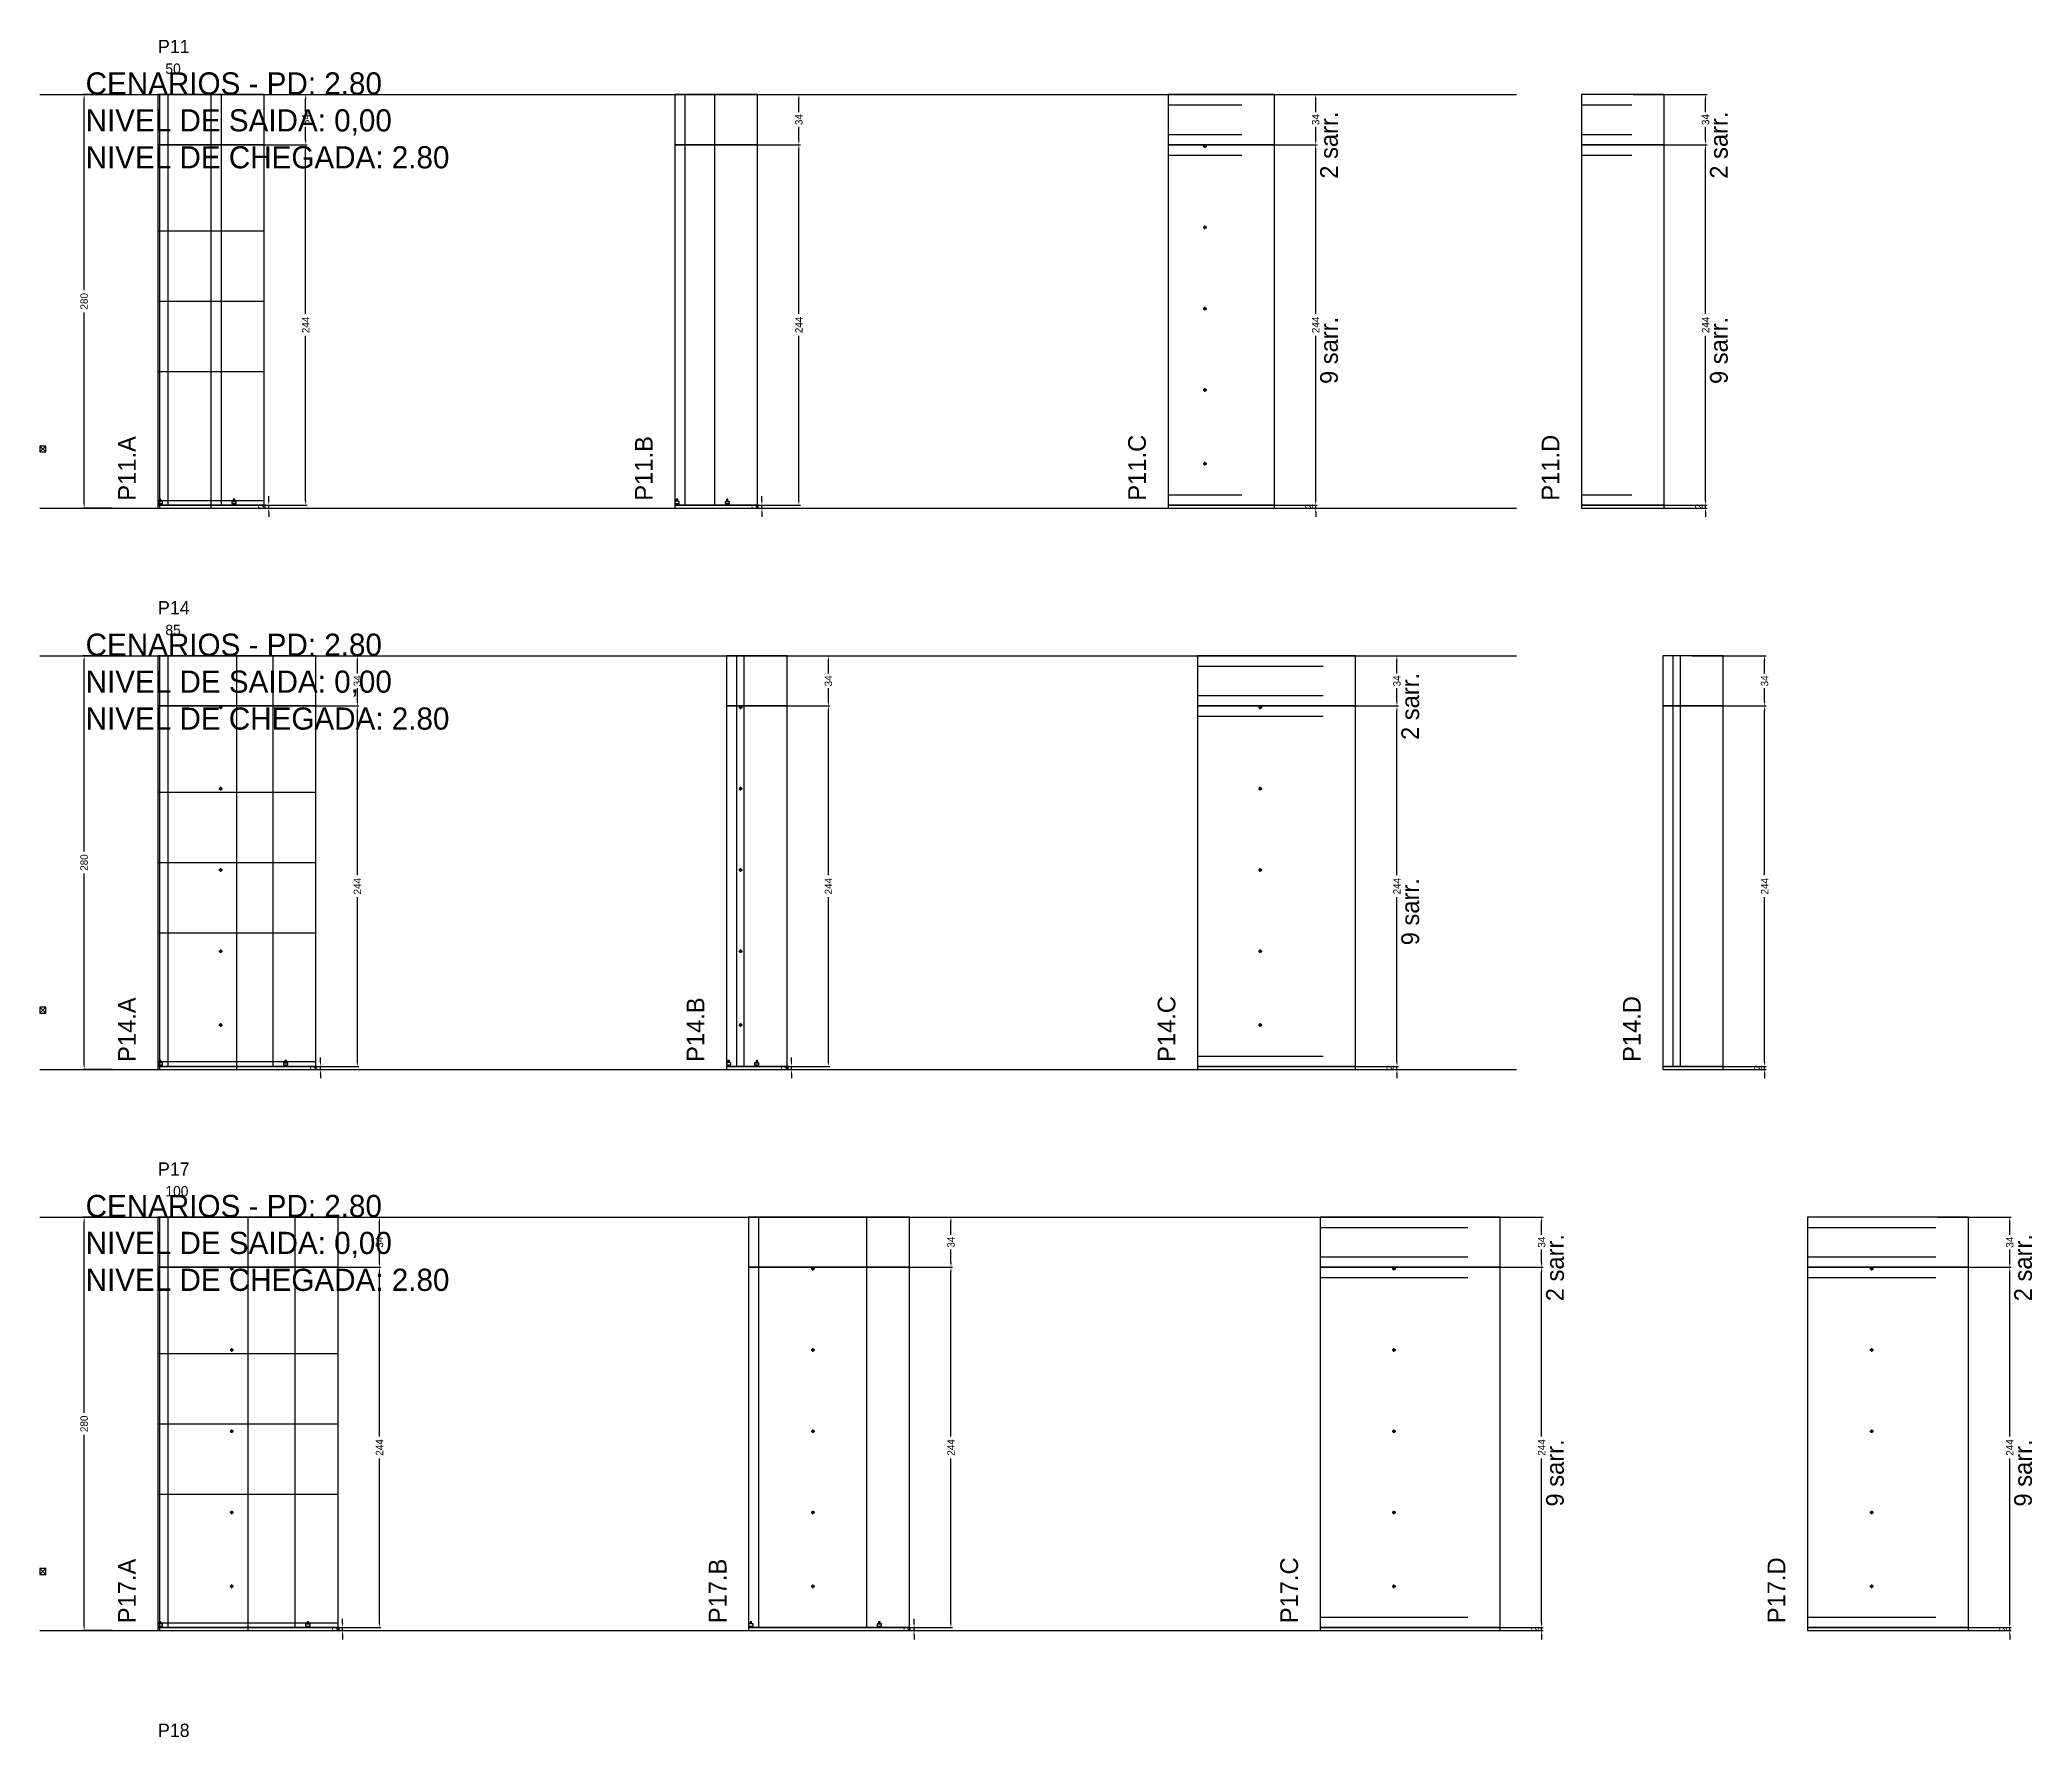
# Model space of a CAD drawing. Header units: centimetres. Extents: x -10500 to 4299, y -11026 to 295.
# Drawn here: x -7000 to -5651, y -2352 to -1203 of the extents above; entities that cross this region are included whole.
import ezdxf

# ---------------------------------------------------------------- set-up
doc = ezdxf.new("R2010")
doc.units = ezdxf.units.CM
doc.linetypes.add('DASHED', pattern=[2, -2])
for name, color, linetype in [('CHAPA', 140, 'Continuous'), ('COTA', 241, 'Continuous'), ('COTAS FURACAO', 16, 'Continuous'), ('Madeira', 30, 'Continuous'), ('MEIO_PONT', 160, 'Continuous'), ('NOMENCLATURA', 7, 'Continuous'), ('Nível', 160, 'Continuous'), ('Painéis', 200, 'Continuous'), ('Perfil Metálico', 150, 'Continuous'), ('SARR_2.2x7', 40, 'Continuous'), ('SARRAFO DE PRESSAO', 200, 'Continuous'), ('texto', 7, 'Continuous'), ('TEXTO_GERAL', 7, 'Continuous')]:
    doc.layers.add(name, color=color, linetype=linetype)
doc.dimstyles.new('PAINEL-NOVA', dxfattribs={"dimtxt": 5, "dimasz": 3, "dimexe": 1, "dimexo": 1, "dimgap": 1, "dimtad": 1, "dimcen": 2.5, "dimazin": 3, "dimtfac": 1, "dimtmove": 0, "dimatfit": 3})

# ---------------------------------------------------------------- blocks, each defined once
blk = doc.blocks.new('_CLOSEDFILLED')
at = {"color": 0, "linetype": 'BYBLOCK'}
blk.add_solid([(-1, 0.16), (0, 0), (-1, -0.16)], dxfattribs=at)
blk = doc.blocks.new('*D103')
for p, q in [((-6951, -1240), (-6971, -1240)), ((-6970, -1372.5), (-6970, -1243)), ((-6970, -1517), (-6970, -1387.5)), ((-6951, -1520), (-6971, -1520))]:
    blk.add_line(p, q)
at = {"layer": 'Defpoints'}
for p in [(-6950, -1240), (-6970, -1520), (-6950, -1520)]:
    blk.add_point(p, dxfattribs=at)
at = {"layer": 'COTA', "xscale": 3, "yscale": 3}
for p, rotation in [((-6970, -1240), 90), ((-6970, -1520), 270)]:
    blk.add_blockref('_CLOSEDFILLED', p, dxfattribs=dict(at, rotation=rotation))
at = {"layer": 'COTA', "insert": (-6970, -1380), "char_height": 5, "attachment_point": 5, "rotation": 90}
blk.add_mtext('280', dxfattribs=at)
blk = doc.blocks.new('MULDURA')
at = {"layer": 'Paineis'}
for p, q in [((0, 0), (4, 4)), ((4, 0), (0, 4))]:
    blk.add_line(p, q, dxfattribs=at)
blk.add_lwpolyline([(0, 0), (4, 0), (4, 4), (0, 4)], close=True, dxfattribs=at)
blk = doc.blocks.new('*D105')
for p, q in [((-6869, -1274), (-6819, -1274)), ((-6820, -1388.5), (-6820, -1277)), ((-6820, -1515), (-6820, -1403.5)), ((-6869, -1518), (-6819, -1518))]:
    blk.add_line(p, q)
at = {"layer": 'Defpoints'}
for p in [(-6870, -1274), (-6870, -1518), (-6820, -1518)]:
    blk.add_point(p, dxfattribs=at)
at = {"layer": 'COTA', "xscale": 3, "yscale": 3}
for p, rotation in [((-6820, -1274), 90), ((-6820, -1518), 270)]:
    blk.add_blockref('_CLOSEDFILLED', p, dxfattribs=dict(at, rotation=rotation))
at = {"layer": 'COTA', "insert": (-6820, -1396), "char_height": 5, "attachment_point": 5, "rotation": 90}
blk.add_mtext('244', dxfattribs=at)
blk = doc.blocks.new('*D106')
for p, q in [((-6869, -1240), (-6819, -1240)), ((-6820, -1252), (-6820, -1243)), ((-6820, -1271), (-6820, -1262)), ((-6869, -1274), (-6819, -1274))]:
    blk.add_line(p, q)
at = {"layer": 'Defpoints'}
for p in [(-6870, -1240), (-6870, -1274), (-6820, -1274)]:
    blk.add_point(p, dxfattribs=at)
at = {"layer": 'COTA', "xscale": 3, "yscale": 3}
for p, rotation in [((-6820, -1240), 90), ((-6820, -1274), 270)]:
    blk.add_blockref('_CLOSEDFILLED', p, dxfattribs=dict(at, rotation=rotation))
at = {"layer": 'COTA', "insert": (-6820, -1257), "char_height": 5, "attachment_point": 5, "rotation": 90}
blk.add_mtext('34', dxfattribs=at)
blk = doc.blocks.new('SLIPTEE')
at = {"layer": 'Paineis'}
blk.add_lwpolyline([(0, 0), (3, 0), (3, 1.5), (2, 1.5), (2, 3), (1, 3), (1, 1.5), (0, 1.5)], close=True, dxfattribs=at)
blk = doc.blocks.new('SLIPTDD')
at = {"layer": 'Paineis'}
blk.add_line((0, 1.5), (3, 1.5), dxfattribs=at)
blk.add_lwpolyline([(0, 0), (3, 0), (3, 1.5), (2, 1.5), (2, 3), (1, 3), (1, 1.5), (0, 1.5)], close=True, dxfattribs=at)
blk = doc.blocks.new('*D108')
for p, q in [((-6535, -1274), (-6485, -1274)), ((-6486, -1388.5), (-6486, -1277)), ((-6486, -1515), (-6486, -1403.5)), ((-6535, -1518), (-6485, -1518))]:
    blk.add_line(p, q)
at = {"layer": 'Defpoints'}
for p in [(-6536, -1274), (-6536, -1518), (-6486, -1518)]:
    blk.add_point(p, dxfattribs=at)
at = {"layer": 'COTA', "xscale": 3, "yscale": 3}
for p, rotation in [((-6486, -1274), 90), ((-6486, -1518), 270)]:
    blk.add_blockref('_CLOSEDFILLED', p, dxfattribs=dict(at, rotation=rotation))
at = {"layer": 'COTA', "insert": (-6486, -1396), "char_height": 5, "attachment_point": 5, "rotation": 90}
blk.add_mtext('244', dxfattribs=at)
blk = doc.blocks.new('*D109')
for p, q in [((-6535, -1240), (-6485, -1240)), ((-6486, -1252), (-6486, -1243)), ((-6486, -1271), (-6486, -1262)), ((-6535, -1274), (-6485, -1274))]:
    blk.add_line(p, q)
at = {"layer": 'Defpoints'}
for p in [(-6536, -1240), (-6536, -1274), (-6486, -1274)]:
    blk.add_point(p, dxfattribs=at)
at = {"layer": 'COTA', "xscale": 3, "yscale": 3}
for p, rotation in [((-6486, -1240), 90), ((-6486, -1274), 270)]:
    blk.add_blockref('_CLOSEDFILLED', p, dxfattribs=dict(at, rotation=rotation))
at = {"layer": 'COTA', "insert": (-6486, -1257), "char_height": 5, "attachment_point": 5, "rotation": 90}
blk.add_mtext('34', dxfattribs=at)
blk = doc.blocks.new('*D111')
for p, q in [((-6185, -1274), (-6135, -1274)), ((-6136, -1388.5), (-6136, -1277)), ((-6136, -1515), (-6136, -1403.5)), ((-6185, -1518), (-6135, -1518))]:
    blk.add_line(p, q)
at = {"layer": 'Defpoints'}
for p in [(-6186, -1274), (-6186, -1518), (-6136, -1518)]:
    blk.add_point(p, dxfattribs=at)
at = {"layer": 'COTA', "xscale": 3, "yscale": 3}
for p, rotation in [((-6136, -1274), 90), ((-6136, -1518), 270)]:
    blk.add_blockref('_CLOSEDFILLED', p, dxfattribs=dict(at, rotation=rotation))
at = {"layer": 'COTA', "insert": (-6136, -1396), "char_height": 5, "attachment_point": 5, "rotation": 90}
blk.add_mtext('244', dxfattribs=at)
blk = doc.blocks.new('*D112')
for p, q in [((-6185, -1240), (-6135, -1240)), ((-6136, -1252), (-6136, -1243)), ((-6136, -1271), (-6136, -1262)), ((-6185, -1274), (-6135, -1274))]:
    blk.add_line(p, q)
at = {"layer": 'Defpoints'}
for p in [(-6186, -1240), (-6186, -1274), (-6136, -1274)]:
    blk.add_point(p, dxfattribs=at)
at = {"layer": 'COTA', "xscale": 3, "yscale": 3}
for p, rotation in [((-6136, -1240), 90), ((-6136, -1274), 270)]:
    blk.add_blockref('_CLOSEDFILLED', p, dxfattribs=dict(at, rotation=rotation))
at = {"layer": 'COTA', "insert": (-6136, -1257), "char_height": 5, "attachment_point": 5, "rotation": 90}
blk.add_mtext('34', dxfattribs=at)
blk = doc.blocks.new('furacao')
at = {"layer": 'COTAS FURACAO'}
for p, q in [((-1.2, 0), (1.2, 0)), ((0, -1.2), (0, 1.2))]:
    blk.add_line(p, q, dxfattribs=at)
blk.add_circle((0, 0), 0.8, dxfattribs=at)
blk = doc.blocks.new('*D114')
for p, q in [((-5921, -1274), (-5871, -1274)), ((-5872, -1388.5), (-5872, -1277)), ((-5872, -1515), (-5872, -1403.5)), ((-5921, -1518), (-5871, -1518))]:
    blk.add_line(p, q)
at = {"layer": 'Defpoints'}
for p in [(-5922, -1274), (-5922, -1518), (-5872, -1518)]:
    blk.add_point(p, dxfattribs=at)
at = {"layer": 'COTA', "xscale": 3, "yscale": 3}
for p, rotation in [((-5872, -1274), 90), ((-5872, -1518), 270)]:
    blk.add_blockref('_CLOSEDFILLED', p, dxfattribs=dict(at, rotation=rotation))
at = {"layer": 'COTA', "insert": (-5872, -1396), "char_height": 5, "attachment_point": 5, "rotation": 90}
blk.add_mtext('244', dxfattribs=at)
blk = doc.blocks.new('*D115')
for p, q in [((-5921, -1240), (-5871, -1240)), ((-5872, -1252), (-5872, -1243)), ((-5872, -1271), (-5872, -1262)), ((-5921, -1274), (-5871, -1274))]:
    blk.add_line(p, q)
at = {"layer": 'Defpoints'}
for p in [(-5922, -1240), (-5922, -1274), (-5872, -1274)]:
    blk.add_point(p, dxfattribs=at)
at = {"layer": 'COTA', "xscale": 3, "yscale": 3}
for p, rotation in [((-5872, -1240), 90), ((-5872, -1274), 270)]:
    blk.add_blockref('_CLOSEDFILLED', p, dxfattribs=dict(at, rotation=rotation))
at = {"layer": 'COTA', "insert": (-5872, -1257), "char_height": 5, "attachment_point": 5, "rotation": 90}
blk.add_mtext('34', dxfattribs=at)
blk = doc.blocks.new('*D137')
for p, q in [((-6951, -1620), (-6971, -1620)), ((-6970, -1752.5), (-6970, -1623)), ((-6970, -1897), (-6970, -1767.5)), ((-6951, -1900), (-6971, -1900))]:
    blk.add_line(p, q)
at = {"layer": 'Defpoints'}
for p in [(-6950, -1620), (-6970, -1900), (-6950, -1900)]:
    blk.add_point(p, dxfattribs=at)
at = {"layer": 'COTA', "xscale": 3, "yscale": 3}
for p, rotation in [((-6970, -1620), 90), ((-6970, -1900), 270)]:
    blk.add_blockref('_CLOSEDFILLED', p, dxfattribs=dict(at, rotation=rotation))
at = {"layer": 'COTA', "insert": (-6970, -1760), "char_height": 5, "attachment_point": 5, "rotation": 90}
blk.add_mtext('280', dxfattribs=at)
blk = doc.blocks.new('*D139')
for p, q in [((-6834, -1654), (-6784, -1654)), ((-6785, -1768.5), (-6785, -1657)), ((-6785, -1895), (-6785, -1783.5)), ((-6834, -1898), (-6784, -1898))]:
    blk.add_line(p, q)
at = {"layer": 'Defpoints'}
for p in [(-6835, -1654), (-6835, -1898), (-6785, -1898)]:
    blk.add_point(p, dxfattribs=at)
at = {"layer": 'COTA', "xscale": 3, "yscale": 3}
for p, rotation in [((-6785, -1654), 90), ((-6785, -1898), 270)]:
    blk.add_blockref('_CLOSEDFILLED', p, dxfattribs=dict(at, rotation=rotation))
at = {"layer": 'COTA', "insert": (-6785, -1776), "char_height": 5, "attachment_point": 5, "rotation": 90}
blk.add_mtext('244', dxfattribs=at)
blk = doc.blocks.new('*D140')
for p, q in [((-6834, -1620), (-6784, -1620)), ((-6785, -1632), (-6785, -1623)), ((-6785, -1651), (-6785, -1642)), ((-6834, -1654), (-6784, -1654))]:
    blk.add_line(p, q)
at = {"layer": 'Defpoints'}
for p in [(-6835, -1620), (-6835, -1654), (-6785, -1654)]:
    blk.add_point(p, dxfattribs=at)
at = {"layer": 'COTA', "xscale": 3, "yscale": 3}
for p, rotation in [((-6785, -1620), 90), ((-6785, -1654), 270)]:
    blk.add_blockref('_CLOSEDFILLED', p, dxfattribs=dict(at, rotation=rotation))
at = {"layer": 'COTA', "insert": (-6785, -1637), "char_height": 5, "attachment_point": 5, "rotation": 90}
blk.add_mtext('34', dxfattribs=at)
blk = doc.blocks.new('*D142')
for p, q in [((-6515, -1654), (-6465, -1654)), ((-6466, -1768.5), (-6466, -1657)), ((-6466, -1895), (-6466, -1783.5)), ((-6515, -1898), (-6465, -1898))]:
    blk.add_line(p, q)
at = {"layer": 'Defpoints'}
for p in [(-6516, -1654), (-6516, -1898), (-6466, -1898)]:
    blk.add_point(p, dxfattribs=at)
at = {"layer": 'COTA', "xscale": 3, "yscale": 3}
for p, rotation in [((-6466, -1654), 90), ((-6466, -1898), 270)]:
    blk.add_blockref('_CLOSEDFILLED', p, dxfattribs=dict(at, rotation=rotation))
at = {"layer": 'COTA', "insert": (-6466, -1776), "char_height": 5, "attachment_point": 5, "rotation": 90}
blk.add_mtext('244', dxfattribs=at)
blk = doc.blocks.new('*D143')
for p, q in [((-6515, -1620), (-6465, -1620)), ((-6466, -1632), (-6466, -1623)), ((-6466, -1651), (-6466, -1642)), ((-6515, -1654), (-6465, -1654))]:
    blk.add_line(p, q)
at = {"layer": 'Defpoints'}
for p in [(-6516, -1620), (-6516, -1654), (-6466, -1654)]:
    blk.add_point(p, dxfattribs=at)
at = {"layer": 'COTA', "xscale": 3, "yscale": 3}
for p, rotation in [((-6466, -1620), 90), ((-6466, -1654), 270)]:
    blk.add_blockref('_CLOSEDFILLED', p, dxfattribs=dict(at, rotation=rotation))
at = {"layer": 'COTA', "insert": (-6466, -1637), "char_height": 5, "attachment_point": 5, "rotation": 90}
blk.add_mtext('34', dxfattribs=at)
blk = doc.blocks.new('*D145')
for p, q in [((-6130, -1654), (-6080, -1654)), ((-6081, -1768.5), (-6081, -1657)), ((-6081, -1895), (-6081, -1783.5)), ((-6130, -1898), (-6080, -1898))]:
    blk.add_line(p, q)
at = {"layer": 'Defpoints'}
for p in [(-6131, -1654), (-6131, -1898), (-6081, -1898)]:
    blk.add_point(p, dxfattribs=at)
at = {"layer": 'COTA', "xscale": 3, "yscale": 3}
for p, rotation in [((-6081, -1654), 90), ((-6081, -1898), 270)]:
    blk.add_blockref('_CLOSEDFILLED', p, dxfattribs=dict(at, rotation=rotation))
at = {"layer": 'COTA', "insert": (-6081, -1776), "char_height": 5, "attachment_point": 5, "rotation": 90}
blk.add_mtext('244', dxfattribs=at)
blk = doc.blocks.new('*D146')
for p, q in [((-6130, -1620), (-6080, -1620)), ((-6081, -1632), (-6081, -1623)), ((-6081, -1651), (-6081, -1642)), ((-6130, -1654), (-6080, -1654))]:
    blk.add_line(p, q)
at = {"layer": 'Defpoints'}
for p in [(-6131, -1620), (-6131, -1654), (-6081, -1654)]:
    blk.add_point(p, dxfattribs=at)
at = {"layer": 'COTA', "xscale": 3, "yscale": 3}
for p, rotation in [((-6081, -1620), 90), ((-6081, -1654), 270)]:
    blk.add_blockref('_CLOSEDFILLED', p, dxfattribs=dict(at, rotation=rotation))
at = {"layer": 'COTA', "insert": (-6081, -1637), "char_height": 5, "attachment_point": 5, "rotation": 90}
blk.add_mtext('34', dxfattribs=at)
blk = doc.blocks.new('*D148')
for p, q in [((-5881, -1654), (-5831, -1654)), ((-5832, -1768.5), (-5832, -1657)), ((-5832, -1895), (-5832, -1783.5)), ((-5881, -1898), (-5831, -1898))]:
    blk.add_line(p, q)
at = {"layer": 'Defpoints'}
for p in [(-5882, -1654), (-5882, -1898), (-5832, -1898)]:
    blk.add_point(p, dxfattribs=at)
at = {"layer": 'COTA', "xscale": 3, "yscale": 3}
for p, rotation in [((-5832, -1654), 90), ((-5832, -1898), 270)]:
    blk.add_blockref('_CLOSEDFILLED', p, dxfattribs=dict(at, rotation=rotation))
at = {"layer": 'COTA', "insert": (-5832, -1776), "char_height": 5, "attachment_point": 5, "rotation": 90}
blk.add_mtext('244', dxfattribs=at)
blk = doc.blocks.new('*D149')
for p, q in [((-5881, -1620), (-5831, -1620)), ((-5832, -1632), (-5832, -1623)), ((-5832, -1651), (-5832, -1642)), ((-5881, -1654), (-5831, -1654))]:
    blk.add_line(p, q)
at = {"layer": 'Defpoints'}
for p in [(-5882, -1620), (-5882, -1654), (-5832, -1654)]:
    blk.add_point(p, dxfattribs=at)
at = {"layer": 'COTA', "xscale": 3, "yscale": 3}
for p, rotation in [((-5832, -1620), 90), ((-5832, -1654), 270)]:
    blk.add_blockref('_CLOSEDFILLED', p, dxfattribs=dict(at, rotation=rotation))
at = {"layer": 'COTA', "insert": (-5832, -1637), "char_height": 5, "attachment_point": 5, "rotation": 90}
blk.add_mtext('34', dxfattribs=at)
blk = doc.blocks.new('*D163')
for p, q in [((-6951, -2000), (-6971, -2000)), ((-6970, -2132.5), (-6970, -2003)), ((-6970, -2277), (-6970, -2147.5)), ((-6951, -2280), (-6971, -2280))]:
    blk.add_line(p, q)
at = {"layer": 'Defpoints'}
for p in [(-6950, -2000), (-6970, -2280), (-6950, -2280)]:
    blk.add_point(p, dxfattribs=at)
at = {"layer": 'COTA', "xscale": 3, "yscale": 3}
for p, rotation in [((-6970, -2000), 90), ((-6970, -2280), 270)]:
    blk.add_blockref('_CLOSEDFILLED', p, dxfattribs=dict(at, rotation=rotation))
at = {"layer": 'COTA', "insert": (-6970, -2140), "char_height": 5, "attachment_point": 5, "rotation": 90}
blk.add_mtext('280', dxfattribs=at)
blk = doc.blocks.new('*D165')
for p, q in [((-6819, -2034), (-6769, -2034)), ((-6770, -2148.5), (-6770, -2037)), ((-6770, -2275), (-6770, -2163.5)), ((-6819, -2278), (-6769, -2278))]:
    blk.add_line(p, q)
at = {"layer": 'Defpoints'}
for p in [(-6820, -2034), (-6820, -2278), (-6770, -2278)]:
    blk.add_point(p, dxfattribs=at)
at = {"layer": 'COTA', "xscale": 3, "yscale": 3}
for p, rotation in [((-6770, -2034), 90), ((-6770, -2278), 270)]:
    blk.add_blockref('_CLOSEDFILLED', p, dxfattribs=dict(at, rotation=rotation))
at = {"layer": 'COTA', "insert": (-6770, -2156), "char_height": 5, "attachment_point": 5, "rotation": 90}
blk.add_mtext('244', dxfattribs=at)
blk = doc.blocks.new('*D166')
for p, q in [((-6819, -2000), (-6769, -2000)), ((-6770, -2012), (-6770, -2003)), ((-6770, -2031), (-6770, -2022)), ((-6819, -2034), (-6769, -2034))]:
    blk.add_line(p, q)
at = {"layer": 'Defpoints'}
for p in [(-6820, -2000), (-6820, -2034), (-6770, -2034)]:
    blk.add_point(p, dxfattribs=at)
at = {"layer": 'COTA', "xscale": 3, "yscale": 3}
for p, rotation in [((-6770, -2000), 90), ((-6770, -2034), 270)]:
    blk.add_blockref('_CLOSEDFILLED', p, dxfattribs=dict(at, rotation=rotation))
at = {"layer": 'COTA', "insert": (-6770, -2017), "char_height": 5, "attachment_point": 5, "rotation": 90}
blk.add_mtext('34', dxfattribs=at)
blk = doc.blocks.new('*D168')
for p, q in [((-6432, -2034), (-6382, -2034)), ((-6383, -2148.5), (-6383, -2037)), ((-6383, -2275), (-6383, -2163.5)), ((-6432, -2278), (-6382, -2278))]:
    blk.add_line(p, q)
at = {"layer": 'Defpoints'}
for p in [(-6433, -2034), (-6433, -2278), (-6383, -2278)]:
    blk.add_point(p, dxfattribs=at)
at = {"layer": 'COTA', "xscale": 3, "yscale": 3}
for p, rotation in [((-6383, -2034), 90), ((-6383, -2278), 270)]:
    blk.add_blockref('_CLOSEDFILLED', p, dxfattribs=dict(at, rotation=rotation))
at = {"layer": 'COTA', "insert": (-6383, -2156), "char_height": 5, "attachment_point": 5, "rotation": 90}
blk.add_mtext('244', dxfattribs=at)
blk = doc.blocks.new('*D169')
for p, q in [((-6432, -2000), (-6382, -2000)), ((-6383, -2012), (-6383, -2003)), ((-6383, -2031), (-6383, -2022)), ((-6432, -2034), (-6382, -2034))]:
    blk.add_line(p, q)
at = {"layer": 'Defpoints'}
for p in [(-6433, -2000), (-6433, -2034), (-6383, -2034)]:
    blk.add_point(p, dxfattribs=at)
at = {"layer": 'COTA', "xscale": 3, "yscale": 3}
for p, rotation in [((-6383, -2000), 90), ((-6383, -2034), 270)]:
    blk.add_blockref('_CLOSEDFILLED', p, dxfattribs=dict(at, rotation=rotation))
at = {"layer": 'COTA', "insert": (-6383, -2017), "char_height": 5, "attachment_point": 5, "rotation": 90}
blk.add_mtext('34', dxfattribs=at)
blk = doc.blocks.new('*D171')
for p, q in [((-6032, -2034), (-5982, -2034)), ((-5983, -2148.5), (-5983, -2037)), ((-5983, -2275), (-5983, -2163.5)), ((-6032, -2278), (-5982, -2278))]:
    blk.add_line(p, q)
at = {"layer": 'Defpoints'}
for p in [(-6033, -2034), (-6033, -2278), (-5983, -2278)]:
    blk.add_point(p, dxfattribs=at)
at = {"layer": 'COTA', "xscale": 3, "yscale": 3}
for p, rotation in [((-5983, -2034), 90), ((-5983, -2278), 270)]:
    blk.add_blockref('_CLOSEDFILLED', p, dxfattribs=dict(at, rotation=rotation))
at = {"layer": 'COTA', "insert": (-5983, -2156), "char_height": 5, "attachment_point": 5, "rotation": 90}
blk.add_mtext('244', dxfattribs=at)
blk = doc.blocks.new('*D172')
for p, q in [((-6032, -2000), (-5982, -2000)), ((-5983, -2012), (-5983, -2003)), ((-5983, -2031), (-5983, -2022)), ((-6032, -2034), (-5982, -2034))]:
    blk.add_line(p, q)
at = {"layer": 'Defpoints'}
for p in [(-6033, -2000), (-6033, -2034), (-5983, -2034)]:
    blk.add_point(p, dxfattribs=at)
at = {"layer": 'COTA', "xscale": 3, "yscale": 3}
for p, rotation in [((-5983, -2000), 90), ((-5983, -2034), 270)]:
    blk.add_blockref('_CLOSEDFILLED', p, dxfattribs=dict(at, rotation=rotation))
at = {"layer": 'COTA', "insert": (-5983, -2017), "char_height": 5, "attachment_point": 5, "rotation": 90}
blk.add_mtext('34', dxfattribs=at)
blk = doc.blocks.new('*D174')
for p, q in [((-5715, -2034), (-5665, -2034)), ((-5666, -2148.5), (-5666, -2037)), ((-5666, -2275), (-5666, -2163.5)), ((-5715, -2278), (-5665, -2278))]:
    blk.add_line(p, q)
at = {"layer": 'Defpoints'}
for p in [(-5716, -2034), (-5716, -2278), (-5666, -2278)]:
    blk.add_point(p, dxfattribs=at)
at = {"layer": 'COTA', "xscale": 3, "yscale": 3}
for p, rotation in [((-5666, -2034), 90), ((-5666, -2278), 270)]:
    blk.add_blockref('_CLOSEDFILLED', p, dxfattribs=dict(at, rotation=rotation))
at = {"layer": 'COTA', "insert": (-5666, -2156), "char_height": 5, "attachment_point": 5, "rotation": 90}
blk.add_mtext('244', dxfattribs=at)
blk = doc.blocks.new('*D175')
for p, q in [((-5715, -2000), (-5665, -2000)), ((-5666, -2012), (-5666, -2003)), ((-5666, -2031), (-5666, -2022)), ((-5715, -2034), (-5665, -2034))]:
    blk.add_line(p, q)
at = {"layer": 'Defpoints'}
for p in [(-5716, -2000), (-5716, -2034), (-5666, -2034)]:
    blk.add_point(p, dxfattribs=at)
at = {"layer": 'COTA', "xscale": 3, "yscale": 3}
for p, rotation in [((-5666, -2000), 90), ((-5666, -2034), 270)]:
    blk.add_blockref('_CLOSEDFILLED', p, dxfattribs=dict(at, rotation=rotation))
at = {"layer": 'COTA', "insert": (-5666, -2017), "char_height": 5, "attachment_point": 5, "rotation": 90}
blk.add_mtext('34', dxfattribs=at)

msp = doc.modelspace()

# ---------------------------------------------------------------- linework, layer by layer
at = {"layer": 'CHAPA'}
for points in [[(-6920, -1520), (-6918.8, -1520), (-6918.8, -1240), (-6920, -1240)], [(-6920, -1900), (-6918.8, -1900), (-6918.8, -1620), (-6920, -1620)], [(-6920, -2280), (-6918.8, -2280), (-6918.8, -2000), (-6920, -2000)]]:
    msp.add_lwpolyline(points, close=True, dxfattribs=at)
at = {"layer": 'Madeira'}
for points in [[(-6920, -1332.4), (-6848, -1332.4)], [(-6920, -1427.6), (-6848, -1427.6)], [(-6920, -1712.4), (-6813, -1712.4)], [(-6920, -1807.6), (-6813, -1807.6)], [(-6920, -2092.4), (-6798, -2092.4)], [(-6920, -2187.6), (-6798, -2187.6)]]:
    msp.add_lwpolyline(points, dxfattribs=at)
at = {"layer": 'MEIO_PONT'}
for points in [[(-6920, -1380), (-6848, -1380)], [(-6920, -1760), (-6813, -1760)], [(-6920, -2140), (-6798, -2140)]]:
    msp.add_lwpolyline(points, dxfattribs=at)
at = {"layer": 'Nível', "linetype": 'DASHED'}
for points in [[(-7000, -1240), (-6000, -1240)], [(-7000, -1520), (-6000, -1520)], [(-7000, -1620), (-6000, -1620)], [(-7000, -1900), (-6000, -1900)], [(-7000, -2000), (-6000, -2000)], [(-7000, -2280), (-6000, -2280)]]:
    msp.add_lwpolyline(points, dxfattribs=at)
at = {"layer": 'Painéis'}
for points in [[(-6920, -1274), (-6848, -1274), (-6848, -1240), (-6920, -1240)], [(-6920, -1520), (-6848, -1520), (-6848, -1240), (-6920, -1240)], [(-6570, -1274), (-6514, -1274), (-6514, -1240), (-6570, -1240)], [(-6236, -1274), (-6164, -1274), (-6164, -1240), (-6236, -1240)], [(-5956, -1274), (-5900, -1274), (-5900, -1240), (-5956, -1240)], [(-6920, -1518), (-6848, -1518), (-6848, -1274), (-6920, -1274)], [(-6570, -1518), (-6514, -1518), (-6514, -1274), (-6570, -1274)], [(-6236, -1518), (-6164, -1518), (-6164, -1274), (-6236, -1274)], [(-5956, -1518), (-5900, -1518), (-5900, -1274), (-5956, -1274)], [(-6920, -1520), (-6848, -1520), (-6848, -1518), (-6920, -1518)], [(-6570, -1520), (-6514, -1520), (-6514, -1518), (-6570, -1518)], [(-6236, -1520), (-6164, -1520), (-6164, -1518), (-6236, -1518)], [(-5956, -1520), (-5900, -1520), (-5900, -1518), (-5956, -1518)], [(-6920, -1654), (-6813, -1654), (-6813, -1620), (-6920, -1620)], [(-6920, -1900), (-6813, -1900), (-6813, -1620), (-6920, -1620)], [(-6535, -1654), (-6494, -1654), (-6494, -1620), (-6535, -1620)], [(-6216, -1654), (-6109, -1654), (-6109, -1620), (-6216, -1620)], [(-5901, -1654), (-5860, -1654), (-5860, -1620), (-5901, -1620)], [(-6920, -1898), (-6813, -1898), (-6813, -1654), (-6920, -1654)], [(-6535, -1898), (-6494, -1898), (-6494, -1654), (-6535, -1654)], [(-6216, -1898), (-6109, -1898), (-6109, -1654), (-6216, -1654)], [(-5901, -1898), (-5860, -1898), (-5860, -1654), (-5901, -1654)], [(-6920, -1900), (-6813, -1900), (-6813, -1898), (-6920, -1898)], [(-6535, -1900), (-6494, -1900), (-6494, -1898), (-6535, -1898)], [(-6216, -1900), (-6109, -1900), (-6109, -1898), (-6216, -1898)], [(-5901, -1900), (-5860, -1900), (-5860, -1898), (-5901, -1898)], [(-6920, -2034), (-6798, -2034), (-6798, -2000), (-6920, -2000)], [(-6920, -2280), (-6798, -2280), (-6798, -2000), (-6920, -2000)], [(-6520, -2034), (-6411, -2034), (-6411, -2000), (-6520, -2000)], [(-6133, -2034), (-6011, -2034), (-6011, -2000), (-6133, -2000)], [(-5803, -2034), (-5694, -2034), (-5694, -2000), (-5803, -2000)], [(-6920, -2278), (-6798, -2278), (-6798, -2034), (-6920, -2034)], [(-6520, -2278), (-6411, -2278), (-6411, -2034), (-6520, -2034)], [(-6133, -2278), (-6011, -2278), (-6011, -2034), (-6133, -2034)], [(-5803, -2278), (-5694, -2278), (-5694, -2034), (-5803, -2034)], [(-6920, -2280), (-6798, -2280), (-6798, -2278), (-6920, -2278)], [(-6520, -2280), (-6411, -2280), (-6411, -2278), (-6520, -2278)], [(-6133, -2280), (-6011, -2280), (-6011, -2278), (-6133, -2278)], [(-5803, -2280), (-5694, -2280), (-5694, -2278), (-5803, -2278)]]:
    msp.add_lwpolyline(points, close=True, dxfattribs=at)
at = {"layer": 'Perfil Metálico'}
for p, q in [((-6884, -1520), (-6884, -1240)), ((-6866.5, -1900), (-6866.5, -1620)), ((-6859, -2280), (-6859, -2000))]:
    msp.add_line(p, q, dxfattribs=at)
at = {"layer": 'SARR_2.2x7'}
for points in [[(-6913, -1274), (-6913, -1240)], [(-6877, -1274), (-6877, -1240)], [(-6563, -1274), (-6563, -1240)], [(-6543, -1274), (-6543, -1240)], [(-6236, -1247), (-6186, -1247)], [(-5956, -1247), (-5922, -1247)], [(-6236, -1267), (-6186, -1267)], [(-5956, -1267), (-5922, -1267)], [(-6236, -1281), (-6186, -1281)], [(-5956, -1281), (-5922, -1281)], [(-6236, -1511), (-6186, -1511)], [(-5956, -1511), (-5922, -1511)], [(-6913, -1654), (-6913, -1620)], [(-6842, -1654), (-6842, -1620)], [(-6528, -1654), (-6528, -1620)], [(-6523, -1654), (-6523, -1620)], [(-6216, -1627), (-6131, -1627)], [(-5894, -1654), (-5894, -1620)], [(-5889, -1654), (-5889, -1620)], [(-6216, -1647), (-6131, -1647)], [(-6216, -1661), (-6131, -1661)], [(-6216, -1891), (-6131, -1891)], [(-6913, -2034), (-6913, -2000)], [(-6827, -2034), (-6827, -2000)], [(-6513, -2034), (-6513, -2000)], [(-6440, -2034), (-6440, -2000)], [(-6133, -2007), (-6033, -2007)], [(-5803, -2007), (-5716, -2007)], [(-6133, -2027), (-6033, -2027)], [(-5803, -2027), (-5716, -2027)], [(-6133, -2041), (-6033, -2041)], [(-5803, -2041), (-5716, -2041)], [(-6133, -2271), (-6033, -2271)], [(-5803, -2271), (-5716, -2271)]]:
    msp.add_lwpolyline(points, dxfattribs=at)
at = {"layer": 'SARR_2.2x7', "linetype": 'DASHED'}
for points in [[(-6913, -1518), (-6913, -1274)], [(-6877, -1518), (-6877, -1274)], [(-6563, -1518), (-6563, -1274)], [(-6543, -1518), (-6543, -1274)], [(-6913, -1898), (-6913, -1654)], [(-6842, -1898), (-6842, -1654)], [(-6528, -1898), (-6528, -1654)], [(-6523, -1898), (-6523, -1654)], [(-5894, -1898), (-5894, -1654)], [(-5889, -1898), (-5889, -1654)], [(-6913, -2278), (-6913, -2034)], [(-6827, -2278), (-6827, -2034)], [(-6513, -2278), (-6513, -2034)], [(-6440, -2278), (-6440, -2034)]]:
    msp.add_lwpolyline(points, dxfattribs=at)
at = {"layer": 'SARRAFO DE PRESSAO'}
for points in [[(-6920, -1520), (-6848, -1520), (-6848, -1515), (-6920, -1515)], [(-6920, -1900), (-6813, -1900), (-6813, -1895), (-6920, -1895)], [(-6920, -2280), (-6798, -2280), (-6798, -2275), (-6920, -2275)]]:
    msp.add_lwpolyline(points, close=True, dxfattribs=at)

# ---------------------------------------------------------------- block references
at = {"layer": 'COTA'}
for name, p in [('furacao', (-6211, -1275)), ('furacao', (-6211, -1330)), ('furacao', (-6211, -1385)), ('furacao', (-6211, -1440)), ('MULDURA', (-7000, -1482)), ('furacao', (-6211, -1490)), ('SLIPTEE', (-6920, -1517)), ('SLIPTDD', (-6870, -1517)), ('SLIPTEE', (-6570, -1517)), ('SLIPTDD', (-6536, -1517)), ('furacao', (-6877.5, -1655)), ('furacao', (-6525.5, -1655)), ('furacao', (-6173.5, -1655)), ('furacao', (-6877.5, -1710)), ('furacao', (-6525.5, -1710)), ('furacao', (-6173.5, -1710)), ('furacao', (-6877.5, -1765)), ('furacao', (-6525.5, -1765)), ('furacao', (-6173.5, -1765)), ('furacao', (-6877.5, -1820)), ('furacao', (-6525.5, -1820)), ('furacao', (-6173.5, -1820)), ('MULDURA', (-7000, -1862)), ('furacao', (-6877.5, -1870)), ('furacao', (-6525.5, -1870)), ('furacao', (-6173.5, -1870)), ('SLIPTEE', (-6920, -1897)), ('SLIPTDD', (-6835, -1897)), ('SLIPTEE', (-6535, -1897)), ('SLIPTDD', (-6516, -1897)), ('furacao', (-6870, -2035)), ('furacao', (-6476.5, -2035)), ('furacao', (-6083, -2035)), ('furacao', (-5759.5, -2035)), ('furacao', (-6870, -2090)), ('furacao', (-6476.5, -2090)), ('furacao', (-6083, -2090)), ('furacao', (-5759.5, -2090)), ('furacao', (-6870, -2145)), ('furacao', (-6476.5, -2145)), ('furacao', (-6083, -2145)), ('furacao', (-5759.5, -2145)), ('furacao', (-6870, -2200)), ('furacao', (-6476.5, -2200)), ('furacao', (-6083, -2200)), ('furacao', (-5759.5, -2200)), ('MULDURA', (-7000, -2242)), ('furacao', (-6870, -2250)), ('furacao', (-6476.5, -2250)), ('furacao', (-6083, -2250)), ('furacao', (-5759.5, -2250)), ('SLIPTEE', (-6920, -2277)), ('SLIPTDD', (-6820, -2277)), ('SLIPTEE', (-6520, -2277)), ('SLIPTDD', (-6433, -2277))]:
    msp.add_blockref(name, p, dxfattribs=at)

# ---------------------------------------------------------------- texts
at = {"layer": 'NOMENCLATURA'}
for s, p in [('CENARIOS - PD: 2.80', (-6969, -1240)), ('NIVEL DE SAIDA: 0,00', (-6969, -1265)), ('NIVEL DE CHEGADA: 2.80', (-6969, -1290)), ('CENARIOS - PD: 2.80', (-6969, -1620)), ('NIVEL DE SAIDA: 0,00', (-6969, -1645)), ('NIVEL DE CHEGADA: 2.80', (-6969, -1670)), ('CENARIOS - PD: 2.80', (-6969, -2000)), ('NIVEL DE SAIDA: 0,00', (-6969, -2025)), ('NIVEL DE CHEGADA: 2.80', (-6969, -2050))]:
    msp.add_text(s, height=15, dxfattribs=at).set_placement(p)
for s, p in [('2 sarr.', (-6121, -1297)), ('2 sarr.', (-5857, -1297)), ('9 sarr.', (-6121, -1436)), ('9 sarr.', (-5857, -1436)), ('P11.A', (-6935, -1515)), ('P11.B', (-6585, -1515)), ('P11.C', (-6251, -1515)), ('P11.D', (-5971, -1515)), ('2 sarr.', (-6066, -1677)), ('9 sarr.', (-6066, -1816)), ('P14.A', (-6935, -1895)), ('P14.B', (-6550, -1895)), ('P14.C', (-6231, -1895)), ('P14.D', (-5916, -1895)), ('2 sarr.', (-5968, -2057)), ('2 sarr.', (-5651, -2057)), ('9 sarr.', (-5968, -2196)), ('9 sarr.', (-5651, -2196)), ('P17.A', (-6935, -2275)), ('P17.B', (-6535, -2275)), ('P17.C', (-6148, -2275)), ('P17.D', (-5818, -2275))]:
    msp.add_text(s, height=12, rotation=90, dxfattribs=at).set_placement(p)
at = {"layer": 'texto'}
for s, p in [('50', (-6915, -1226)), ('85', (-6915, -1606)), ('100', (-6915, -1986))]:
    msp.add_text(s, height=7, dxfattribs=at).set_placement(p)
at = {"layer": 'TEXTO_GERAL'}
for s, p in [('P11', (-6920, -1212)), ('P14', (-6920, -1592)), ('P17', (-6920, -1972)), ('P18', (-6920, -2352))]:
    msp.add_text(s, height=9, dxfattribs=at).set_placement(p)

# ---------------------------------------------------------------- dimensions: what is measured, and where the dimension line sits
at = {"layer": 'COTA'}
for base, p1, p2, picture, middle in [((-6970, -1520), (-6950, -1520), (-6950, -1240), '*D103', (-6970, -1380)), ((-6820, -1274), (-6870, -1274), (-6870, -1240), '*D106', (-6820, -1257)), ((-6486, -1274), (-6536, -1274), (-6536, -1240), '*D109', (-6486, -1257)), ((-6136, -1274), (-6186, -1274), (-6186, -1240), '*D112', (-6136, -1257)), ((-5872, -1274), (-5922, -1274), (-5922, -1240), '*D115', (-5872, -1257)), ((-6820, -1518), (-6870, -1518), (-6870, -1274), '*D105', (-6820, -1396)), ((-6486, -1518), (-6536, -1518), (-6536, -1274), '*D108', (-6486, -1396)), ((-6136, -1518), (-6186, -1518), (-6186, -1274), '*D111', (-6136, -1396)), ((-5872, -1518), (-5922, -1518), (-5922, -1274), '*D114', (-5872, -1396)), ((-6970, -1900), (-6950, -1900), (-6950, -1620), '*D137', (-6970, -1760)), ((-6785, -1654), (-6835, -1654), (-6835, -1620), '*D140', (-6785, -1637)), ((-6466, -1654), (-6516, -1654), (-6516, -1620), '*D143', (-6466, -1637)), ((-6081, -1654), (-6131, -1654), (-6131, -1620), '*D146', (-6081, -1637)), ((-5832, -1654), (-5882, -1654), (-5882, -1620), '*D149', (-5832, -1637)), ((-6785, -1898), (-6835, -1898), (-6835, -1654), '*D139', (-6785, -1776)), ((-6466, -1898), (-6516, -1898), (-6516, -1654), '*D142', (-6466, -1776)), ((-6081, -1898), (-6131, -1898), (-6131, -1654), '*D145', (-6081, -1776)), ((-5832, -1898), (-5882, -1898), (-5882, -1654), '*D148', (-5832, -1776)), ((-6970, -2280), (-6950, -2280), (-6950, -2000), '*D163', (-6970, -2140)), ((-6770, -2034), (-6820, -2034), (-6820, -2000), '*D166', (-6770, -2017)), ((-6383, -2034), (-6433, -2034), (-6433, -2000), '*D169', (-6383, -2017)), ((-5983, -2034), (-6033, -2034), (-6033, -2000), '*D172', (-5983, -2017)), ((-5666, -2034), (-5716, -2034), (-5716, -2000), '*D175', (-5666, -2017)), ((-6770, -2278), (-6820, -2278), (-6820, -2034), '*D165', (-6770, -2156)), ((-6383, -2278), (-6433, -2278), (-6433, -2034), '*D168', (-6383, -2156)), ((-5983, -2278), (-6033, -2278), (-6033, -2034), '*D171', (-5983, -2156)), ((-5666, -2278), (-5716, -2278), (-5716, -2034), '*D174', (-5666, -2156))]:
    dim = msp.add_linear_dim(base=base, p1=p1, p2=p2, angle=90, dimstyle='PAINEL-NOVA', dxfattribs=at)
    dim.commit()
    dim.dimension.update_dxf_attribs({"geometry": picture, "text_midpoint": middle})
for base, p1, p2 in [((-6845, -1520), (-6870, -1520), (-6870, -1518)), ((-6511, -1520), (-6536, -1520), (-6536, -1518)), ((-6136, -1520), (-6186, -1520), (-6186, -1518)), ((-5872, -1520), (-5922, -1520), (-5922, -1518)), ((-6810, -1900), (-6835, -1900), (-6835, -1898)), ((-6491, -1900), (-6516, -1900), (-6516, -1898)), ((-6081, -1900), (-6131, -1900), (-6131, -1898)), ((-5832, -1900), (-5882, -1900), (-5882, -1898)), ((-6795, -2280), (-6820, -2280), (-6820, -2278)), ((-6408, -2280), (-6433, -2280), (-6433, -2278)), ((-5983, -2280), (-6033, -2280), (-6033, -2278)), ((-5666, -2280), (-5716, -2280), (-5716, -2278))]:
    msp.add_linear_dim(base=base, p1=p1, p2=p2, angle=90, dimstyle='PAINEL-NOVA', dxfattribs=at).render()

doc.saveas('drawing.dxf')
